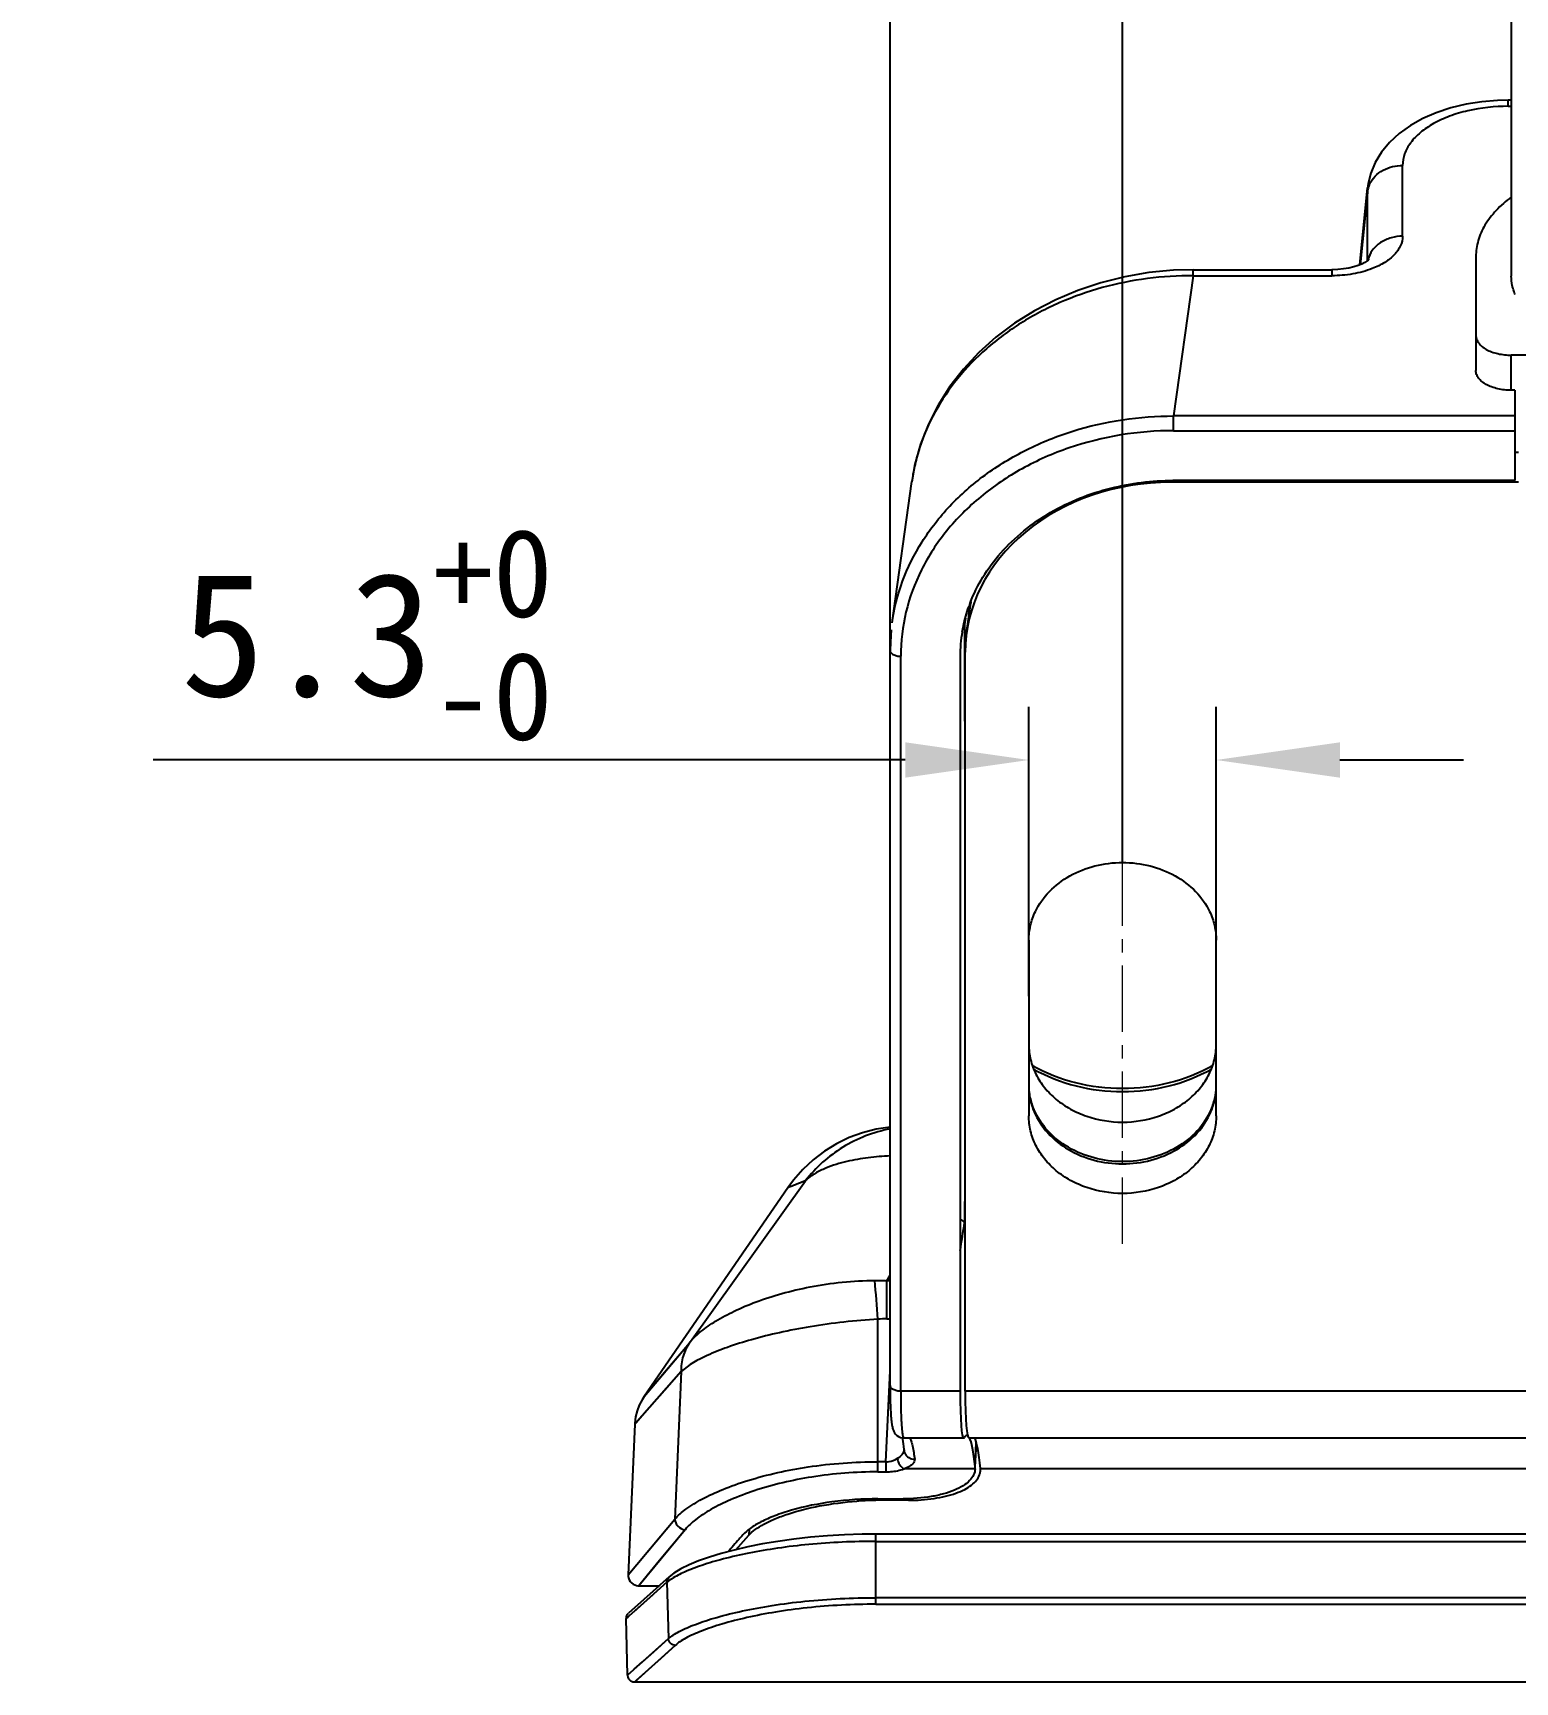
# Model space of a CAD drawing. Extents: x 5 to 415, y 5 to 292.
# Drawn here: x 83.08 to 125.01, y 69.45 to 116.12 of the extents above; entities that cross this region are included whole.
import ezdxf

# ---------------------------------------------------------------- set-up
doc = ezdxf.new("R2010")
doc.units = 0
doc.header["$PDMODE"] = 3
doc.header["$PDSIZE"] = 0.3125
doc.linetypes.add('CENTER', pattern=[0.6, 0.375, -0.075, 0.075, -0.075])
doc.layers.get('0').update_dxf_attribs({"linetype": 'CONTINUOUS'})
doc.layers.get('Defpoints').update_dxf_attribs({"linetype": 'CONTINUOUS'})
for name, color, linetype in [('DRW0001_DXF_DIMENSION', 7, 'CONTINUOUS'), ('JCHT35K24A-上DXF_CONTINUOUS_LINE', 7, 'CONTINUOUS'), ('JCHT35K24A-下DXF_CONTINUOUS_LINE', 7, 'CONTINUOUS'), ('JCHT35K24A-按DXF_CONTINUOUS_LINE', 7, 'CONTINUOUS'), ('M7K1_DXF_CONTINUOUS_LINE', 7, 'CONTINUOUS')]:
    doc.layers.add(name, color=color, linetype=linetype)
doc.styles.get("Standard").update_dxf_attribs({"font": 'simfang.ttf'})
doc.dimstyles.new('DIMSTYLE_1', dxfattribs={"dimtxt": 3.5, "dimasz": 3.5, "dimexe": 1.5, "dimexo": 0, "dimgap": 0.875, "dimtad": 1, "dimdec": 1, "dimdsep": 46, "dimtxsty": 'Standard', "dimblk": '_ARROW_FILLED', "dimblk1": '_ARROW_FILLED', "dimblk2": '_ARROW_FILLED', "dimcen": 0.09, "dimadec": 0, "dimazin": 2, "dimtp": 0.01, "dimtm": 0.01, "dimtfac": 1, "dimtdec": 1, "dimtofl": 0, "dimtmove": 0, "dimatfit": 3, "dimldrblk": '_ARROW_FILLED', "dimfxl": 1, "dimtolj": 1, "dimarcsym": 0})
doc.dimstyles.new('DIMSTYLE_2', dxfattribs={"dimtxt": 3.5, "dimasz": 3.5, "dimexe": 1.5, "dimexo": 0, "dimgap": 0.875, "dimtad": 1, "dimdsep": 46, "dimtxsty": 'Standard', "dimblk": '_ARROW_FILLED', "dimblk1": '_ARROW_FILLED', "dimblk2": '_ARROW_FILLED', "dimcen": 0.09, "dimadec": 0, "dimazin": 2, "dimtp": 0.01, "dimtm": 0.01, "dimtfac": 1, "dimtofl": 0, "dimtmove": 0, "dimatfit": 3, "dimldrblk": '_ARROW_FILLED', "dimfxl": 1, "dimtolj": 1, "dimarcsym": 0})
doc.dimstyles.get("Standard").update_dxf_attribs({"dimtxt": 3.5, "dimasz": 3.5, "dimexe": 1.5, "dimexo": 0, "dimtad": 1, "dimdsep": 46, "dimtxsty": 'Standard', "dimblk": '_ARROW_FILLED', "dimblk1": '_ARROW_FILLED', "dimblk2": '_ARROW_FILLED', "dimcen": 0.09, "dimadec": 0, "dimazin": 2, "dimtol": 1, "dimtp": 0.01, "dimtm": 0.01, "dimtfac": 1, "dimtofl": 0, "dimtmove": 0, "dimatfit": 3, "dimldrblk": '_ARROW_FILLED', "dimfxl": 1, "dimtolj": 1, "dimarcsym": 0})

# ---------------------------------------------------------------- blocks, each defined once
blk = doc.blocks.new('_ARROW_FILLED')
at = {"color": 0, "linetype": 'ByBlock'}
blk.add_solid([(0, 0), (-1, 0.143), (-1, -0.143)], dxfattribs=at)
blk = doc.blocks.new('*D5')
at = {"layer": 'Defpoints', "color": 0, "linetype": 'CENTER', "lineweight": 15, "ltscale": 5}
for p in [(143.909, 131.612), (113.909, 92.645), (143.909, 90.448)]:
    blk.add_point(p, dxfattribs=at)
at = {"layer": 'DRW0001_DXF_DIMENSION', "color": 0, "linetype": 'Continuous', "lineweight": -2}
for p, q in [((113.909, 92.645), (113.909, 133.112)), ((143.909, 90.448), (143.909, 133.112)), ((117.409, 131.612), (140.409, 131.612))]:
    blk.add_line(p, q, dxfattribs=at)
at = {"layer": 'DRW0001_DXF_DIMENSION', "color": 0, "linetype": 'CENTER', "lineweight": -2, "ltscale": 5, "xscale": 3.5, "yscale": 3.5, "zscale": 3.5, "rotation": 180}
blk.add_blockref('_ARROW_FILLED', (113.909, 131.612), dxfattribs=at)
at = {"layer": 'DRW0001_DXF_DIMENSION', "color": 0, "linetype": 'CENTER', "lineweight": -2, "ltscale": 5, "xscale": 3.5, "yscale": 3.5, "zscale": 3.5}
blk.add_blockref('_ARROW_FILLED', (143.909, 131.612), dxfattribs=at)
at = {"layer": 'DRW0001_DXF_DIMENSION', "color": 0, "linetype": 'CENTER', "ltscale": 5, "insert": (128.909, 134.257), "char_height": 3.5, "attachment_point": 5}
blk.add_mtext('\\A1;30', dxfattribs=at)
blk = doc.blocks.new('*D6')
at = {"layer": 'Defpoints', "color": 0, "linetype": 'CENTER', "lineweight": 15, "ltscale": 5}
for p in [(150.483, 146.22), (107.334, 98.664), (150.483, 98.664)]:
    blk.add_point(p, dxfattribs=at)
at = {"layer": 'DRW0001_DXF_DIMENSION', "color": 0, "linetype": 'Continuous', "lineweight": -2}
for p, q in [((107.334, 98.664), (107.334, 147.72)), ((150.483, 98.664), (150.483, 147.72)), ((110.834, 146.22), (146.983, 146.22))]:
    blk.add_line(p, q, dxfattribs=at)
at = {"layer": 'DRW0001_DXF_DIMENSION', "color": 0, "linetype": 'CENTER', "lineweight": -2, "ltscale": 5, "xscale": 3.5, "yscale": 3.5, "zscale": 3.5, "rotation": 180}
blk.add_blockref('_ARROW_FILLED', (107.334, 146.22), dxfattribs=at)
at = {"layer": 'DRW0001_DXF_DIMENSION', "color": 0, "linetype": 'CENTER', "lineweight": -2, "ltscale": 5, "xscale": 3.5, "yscale": 3.5, "zscale": 3.5}
blk.add_blockref('_ARROW_FILLED', (150.483, 146.22), dxfattribs=at)
at = {"layer": 'DRW0001_DXF_DIMENSION', "color": 0, "linetype": 'CENTER', "ltscale": 5, "insert": (128.504, 148.875), "char_height": 3.5, "attachment_point": 5}
blk.add_mtext('\\A1;43.1', dxfattribs=at)
blk = doc.blocks.new('*D14')
at = {"color": 0, "lineweight": -2, "ltscale": 5}
for p, q in [((111.259, 88.857), (111.259, 97.046)), ((116.559, 88.857), (116.559, 97.046)), ((107.759, 95.546), (86.48, 95.546)), ((120.059, 95.546), (123.559, 95.546))]:
    blk.add_line(p, q, dxfattribs=at)
at = {"layer": 'Defpoints', "color": 0, "lineweight": 15, "ltscale": 5}
for p in [(116.559, 95.546), (111.259, 88.857), (116.559, 88.857)]:
    blk.add_point(p, dxfattribs=at)
at = {"color": 0, "lineweight": -2, "ltscale": 5, "xscale": 3.5, "yscale": 3.5, "zscale": 3.5}
blk.add_blockref('_ARROW_FILLED', (111.259, 95.546), dxfattribs=at)
at = {"color": 0, "lineweight": -2, "ltscale": 5, "xscale": 3.5, "yscale": 3.5, "zscale": 3.5, "rotation": 180}
blk.add_blockref('_ARROW_FILLED', (116.559, 95.546), dxfattribs=at)
at = {"color": 0, "lineweight": 15, "ltscale": 5, "insert": (92.524, 99.1), "char_height": 3.5, "attachment_point": 5}
blk.add_mtext('\\A1;{\\A1;5.3{}{\\H0.71x;\\C2;\\S+0^ -0;}}', dxfattribs=at)

msp = doc.modelspace()

# ---------------------------------------------------------------- linework, layer by layer
at = {"linetype": 'CENTER', "lineweight": 15, "ltscale": 5}
msp.add_line((113.909, 81.851), (113.909, 93.808), dxfattribs=at)
at = {"layer": 'JCHT35K24A-上DXF_CONTINUOUS_LINE', "color": 7, "linetype": 'Continuous'}
for p, q in [((125.109, 104.245), (125.009, 104.245)), ((115.283, 103.455), (115.276, 103.406)), ((125.109, 103.406), (115.276, 103.406)), ((109.497, 99.149), (109.614, 99.987)), ((109.459, 77.677), (109.459, 98.597)), ((111.259, 90.448), (111.259, 85.474)), ((116.559, 85.474), (116.559, 90.448)), ((148.359, 77.677), (109.459, 77.677)), ((109.562, 76.355), (148.255, 76.355)), ((147.93, 75.481), (109.887, 75.481)), ((107.09, 74.591), (107.09, 74.632)), ((107.85, 74.591), (107.09, 74.591)), ((107.853, 74.636), (107.85, 74.591)), ((103.344, 73.769), (103.339, 73.606)), ((102.966, 73.193), (103.259, 73.517)), ((103.259, 73.517), (103.34, 73.606))]:
    msp.add_line(p, q, dxfattribs=at)
for centre, radius, start, end in [((109.479, 75.451), 0.409, 4.2549, 5.4336), ((109.467, 75.45), 0.421, 357.3572, 4.2685), ((107.203, 71.247), 3.417, 98.4104, 103.7387), ((107.085, 64.916), 9.675, 91.3589, 94.1142), ((107.09, 64.786), 9.805, 90.5826, 91.366), ((107.09, 64.784), 9.807, 90.0001, 90.5829)]:
    msp.add_arc(centre, radius, start, end, dxfattribs=at)
for centre, major_axis, ratio, start_param, end_param in [((115.276, 98.597), (5.818, 0), 0.826522, 1.570796, 3.141593), ((115.393, 99.436), (5.818, 0), 0.826522, 3.016756, 3.026696), ((109.693, 79.355), (0.132, 3), 0.064606, -4.116144, -3.13876), ((109.217, 66.427), (0.438, 10), 0.064606, 5.849647, 6.17435)]:
    msp.add_ellipse(centre, major_axis=major_axis, ratio=ratio, start_param=start_param, end_param=end_param, dxfattribs=at)
for points, knots in [([(111.444, 91.255), (111.543, 91.463), (111.823, 91.856), (112.412, 92.3), (113.127, 92.581), (113.647, 92.645), (113.909, 92.645)], [0, 0, 0, 0, 0.232329, 0.477903, 0.735438, 1, 1, 1, 1]), ([(113.909, 92.645), (114.17, 92.645), (114.69, 92.581), (115.405, 92.3), (115.994, 91.856), (116.274, 91.463), (116.373, 91.255)], [0, 0, 0, 0, 0.264562, 0.522097, 0.767671, 1, 1, 1, 1]), ([(111.259, 90.448), (111.259, 90.586), (111.291, 90.865), (111.384, 91.129), (111.444, 91.255)], [0, 0, 0, 0, 0.496087, 1, 1, 1, 1]), ([(116.373, 91.255), (116.433, 91.129), (116.527, 90.865), (116.559, 90.586), (116.559, 90.448)], [0, 0, 0, 0, 0.503913, 1, 1, 1, 1]), ([(111.259, 86.312), (111.259, 86.189), (111.284, 85.939), (111.359, 85.7), (111.408, 85.584)], [0, 0, 0, 0, 0.496744, 1, 1, 1, 1]), ([(116.409, 85.584), (116.458, 85.7), (116.533, 85.939), (116.559, 86.189), (116.559, 86.312)], [0, 0, 0, 0, 0.503256, 1, 1, 1, 1]), ([(113.909, 83.277), (113.566, 83.277), (113.051, 83.36), (112.434, 83.631), (112.029, 83.905), (111.696, 84.239), (111.447, 84.622), (111.293, 85.039), (111.259, 85.33), (111.259, 85.474)], [0, 0, 0, 0, 0.270098, 0.40177, 0.529402, 0.652501, 0.771249, 0.886588, 1, 1, 1, 1]), ([(111.408, 85.584), (111.5, 85.367), (111.774, 84.952), (112.369, 84.482), (113.103, 84.183), (113.638, 84.116), (113.909, 84.116)], [0, 0, 0, 0, 0.231654, 0.476881, 0.734702, 1, 1, 1, 1]), ([(113.909, 84.116), (114.179, 84.116), (114.714, 84.183), (115.448, 84.482), (116.044, 84.952), (116.317, 85.367), (116.409, 85.584)], [0, 0, 0, 0, 0.265298, 0.523119, 0.768346, 1, 1, 1, 1]), ([(116.559, 85.474), (116.559, 85.33), (116.524, 85.039), (116.37, 84.622), (116.121, 84.239), (115.788, 83.905), (115.383, 83.631), (114.767, 83.36), (114.251, 83.277), (113.909, 83.277)], [0, 0, 0, 0, 0.113412, 0.228751, 0.347499, 0.470598, 0.59823, 0.729902, 1, 1, 1, 1]), ([(107.85, 74.591), (108.093, 74.591), (108.448, 74.615), (108.895, 74.7), (109.187, 74.784), (109.435, 74.888), (109.634, 75.01), (109.781, 75.147), (109.844, 75.254), (109.863, 75.308)], [0, 0, 0, 0, 0.325383, 0.475464, 0.611888, 0.732292, 0.835935, 0.92396, 1, 1, 1, 1]), ([(109.863, 75.308), (109.867, 75.318), (109.879, 75.358), (109.886, 75.399), (109.888, 75.431)], [0, 0, 0, 0, 0.253981, 1, 1, 1, 1]), ([(103.34, 73.606), (103.392, 73.664), (103.526, 73.777), (103.773, 73.928), (104.084, 74.075), (104.606, 74.267), (105.379, 74.458), (106.039, 74.541), (106.391, 74.566)], [0, 0, 0, 0, 0.071919, 0.160796, 0.266567, 0.38838, 0.673649, 1, 1, 1, 1])]:
    msp.add_open_spline(points, degree=3, knots=knots, dxfattribs=at)
at = {"layer": 'JCHT35K24A-下DXF_CONTINUOUS_LINE', "color": 7, "linetype": 'Continuous'}
for p, q in [((124.824, 114.049), (124.824, 114.22)), ((124.909, 114.22), (124.824, 114.22)), ((124.824, 114.049), (124.909, 114.049)), ((121.833, 110.372), (121.833, 112.376)), ((120.624, 109.564), (120.843, 111.741)), ((120.836, 111.612), (120.631, 109.566)), ((120.836, 111.612), (120.842, 111.732)), ((120.836, 109.676), (120.836, 111.612)), ((120.859, 111.862), (120.842, 111.731)), ((115.911, 109.253), (115.356, 105.283)), ((115.911, 109.253), (115.911, 109.424)), ((115.911, 109.424), (119.827, 109.424)), ((115.911, 109.253), (119.827, 109.253)), ((119.827, 109.424), (119.827, 109.253)), ((125.009, 106.01), (125.009, 103.457)), ((115.356, 104.867), (115.356, 105.283)), ((125.009, 105.283), (115.356, 105.283)), ((115.356, 104.867), (125.009, 104.867)), ((107.387, 99.424), (107.945, 103.425)), ((125.009, 103.457), (115.333, 103.457)), ((109.564, 99.891), (109.548, 99.514)), ((109.465, 99.561), (109.44, 99.378)), ((109.44, 99.378), (109.44, 96.648)), ((107.333, 77.845), (107.333, 98.651)), ((107.633, 77.677), (107.633, 98.483)), ((109.315, 98.483), (109.315, 77.677)), ((101.684, 79.082), (104.937, 83.637)), ((104.435, 83.438), (100.371, 77.527)), ((109.44, 83.048), (109.44, 82.454)), ((107.238, 80.806), (107.333, 80.968)), ((107.333, 80.806), (107.238, 80.806)), ((107.244, 79.728), (107.244, 80.806)), ((106.99, 75.396), (106.99, 79.717)), ((107.244, 79.727), (107.333, 79.728)), ((100.371, 77.527), (101.667, 79.061)), ((100.953, 78.214), (101.667, 79.061)), ((101.418, 78.237), (100.108, 76.742)), ((100.454, 77.624), (100.953, 78.214)), ((101.418, 78.237), (101.24, 74.059)), ((107.213, 75.682), (107.333, 78.26)), ((107.333, 77.845), (107.334, 77.681)), ((109.315, 77.677), (107.633, 77.677)), ((100.442, 77.123), (100.146, 76.785)), ((100.108, 76.742), (99.922, 72.485)), ((107.671, 76.361), (107.68, 76.317)), ((107.726, 76.355), (107.726, 76.355)), ((107.726, 76.355), (109.418, 76.355)), ((109.418, 76.355), (109.439, 76.372)), ((109.737, 75.538), (109.769, 76.231)), ((109.741, 75.532), (109.773, 76.217)), ((107.213, 75.682), (106.99, 75.682)), ((107.213, 75.682), (107.213, 75.396)), ((107.725, 76.032), (107.73, 75.995)), ((106.99, 75.396), (107.213, 75.396)), ((109.739, 75.481), (107.728, 75.481)), ((109.739, 75.481), (109.739, 75.479)), ((106.99, 74.632), (107.701, 74.632)), ((99.922, 72.485), (101.24, 74.059)), ((101.532, 73.759), (100.222, 72.172)), ((101.532, 73.759), (100.812, 72.885)), ((100.845, 73.583), (101.24, 74.059)), ((99.922, 72.485), (100.073, 72.664)), ((100.222, 72.172), (100.798, 72.172))]:
    msp.add_line(p, q, dxfattribs=at)
for points in [[(124.824, 114.22), (124.519, 114.212), (124.072, 114.175), (123.629, 114.105), (123.198, 114.002), (122.788, 113.867), (122.405, 113.701), (122.054, 113.505), (121.739, 113.28), (121.463, 113.028), (121.234, 112.752), (121.056, 112.459), (120.931, 112.157), (120.859, 111.862)], [(120.875, 109.707), (120.877, 109.711), (120.875, 109.709), (120.858, 109.693), (120.821, 109.664), (120.762, 109.627), (120.679, 109.585), (120.573, 109.543), (120.45, 109.504), (120.31, 109.471), (120.158, 109.446), (119.997, 109.43), (119.827, 109.424)], [(115.911, 109.424), (115.351, 109.407), (114.658, 109.341), (113.972, 109.223), (113.299, 109.055), (112.646, 108.837), (112.018, 108.572), (111.419, 108.261), (110.855, 107.907), (110.329, 107.512), (109.847, 107.08), (109.411, 106.613), (109.026, 106.117), (108.693, 105.594), (108.416, 105.05), (108.197, 104.488), (108.036, 103.915), (107.945, 103.418)], [(107.363, 99.227), (107.349, 99.069), (107.333, 98.651)], [(107.333, 85.152), (107.333, 85.152), (106.937, 85.092), (106.549, 84.994), (106.174, 84.856), (105.814, 84.683), (105.473, 84.474), (105.154, 84.232), (104.862, 83.959), (104.597, 83.657), (104.435, 83.438)], [(101.418, 78.237), (101.024, 77.785), (100.442, 77.123)], [(100.371, 77.527), (100.314, 77.437), (100.235, 77.283), (100.174, 77.12), (100.132, 76.95), (100.11, 76.775), (100.108, 76.742)], [(107.334, 77.681), (107.334, 77.594), (107.336, 77.511), (107.337, 77.43), (107.339, 77.354), (107.341, 77.281), (107.344, 77.212), (107.346, 77.147), (107.35, 77.086), (107.353, 77.028), (107.357, 76.974), (107.36, 76.924), (107.365, 76.877), (107.369, 76.834), (107.374, 76.794), (107.379, 76.757), (107.384, 76.723), (107.39, 76.69), (107.397, 76.66), (107.404, 76.63), (107.413, 76.6), (107.425, 76.569), (107.44, 76.537), (107.46, 76.501), (107.489, 76.463), (107.527, 76.427), (107.575, 76.395), (107.629, 76.371), (107.687, 76.358), (107.726, 76.355)], [(107.68, 76.317), (107.691, 76.257), (107.703, 76.189), (107.714, 76.114), (107.725, 76.032)], [(100.073, 72.664), (100.259, 72.885), (100.845, 73.583)], [(100.812, 72.885), (100.556, 72.575), (100.26, 72.218)], [(99.922, 72.485), (99.923, 72.444), (99.933, 72.392), (99.953, 72.34), (99.982, 72.293), (100.018, 72.252), (100.06, 72.22), (100.106, 72.196), (100.153, 72.18), (100.199, 72.173), (100.222, 72.172)]]:
    msp.add_lwpolyline(points, dxfattribs=at)
for centre, radius, start, end in [((121.529, 111.546), 0.696, 164.257, 174.5453), ((121.562, 111.538), 0.73, 154.5122, 164.322), ((121.538, 109.54), 0.705, 165.9416, 167.9152), ((113.568, 102.628), 5.678, 162.4945, 167.5425), ((113.62, 102.612), 5.733, 162.0147, 162.5009), ((113.476, 102.649), 5.584, 167.5467, 172.0155), ((113.667, 98.425), 4.359, 160.0824, 160.512), ((113.682, 98.42), 4.375, 158.9313, 160.0819), ((113.533, 99.378), 4.094, 178.3177, 179.9993), ((113.441, 98.483), 4.127, 170.4112, 179.9923), ((123.242, 96.642), 13.802, 177.636, 179.9783), ((113.507, 92.91), 5.524, 137.1531, 137.4255), ((113.113, 87.018), 5.409, 227.2181, 227.4769), ((113.22, 87.271), 6.123, 230.3698, 231.8716), ((-145.223, 59.562), 253.017, 4.56915, 4.81857), ((107.244, 76.55), 3.178, 89.9991, 94.5899), ((97.095, 82.916), 5.98, 319.8609, 320.1192), ((107.987, 76.027), 0.26, 187.0155, 200.7973), ((109.338, 75.499), 0.402, 357.5294, 5.607)]:
    msp.add_arc(centre, radius, start, end, dxfattribs=at)
for centre, major_axis, ratio, start_param, end_param in [((113.909, 118.374), (6.458, 46.863), 0.015652, -2.468784, -2.441974), ((109.549, 79.355), (0.132, 3), 0.064606, -4.116144, -3.13876), ((109.073, 66.427), (0.438, 10), 0.064606, 0.002833, 0.107844), ((109.073, 66.427), (0.438, 10), 0.064606, -0.421995, -0.10889)]:
    msp.add_ellipse(centre, major_axis=major_axis, ratio=ratio, start_param=start_param, end_param=end_param, dxfattribs=at)
for points, knots in [([(124.824, 114.049), (124.44, 114.049), (123.872, 113.99), (123.17, 113.784), (122.716, 113.579), (122.34, 113.328), (122.055, 113.039), (121.875, 112.718), (121.833, 112.487), (121.833, 112.376)], [0, 0, 0, 0, 0.308943, 0.453712, 0.587481, 0.708193, 0.815452, 0.911159, 1, 1, 1, 1]), ([(120.903, 111.852), (120.941, 111.931), (121.05, 112.083), (121.352, 112.307), (121.644, 112.376), (121.833, 112.376)], [0, 0, 0, 0, 0.236259, 0.491606, 1, 1, 1, 1]), ([(121.833, 110.372), (121.725, 110.372), (121.505, 110.342), (121.203, 110.208), (120.967, 109.991), (120.877, 109.804), (120.854, 109.711)], [0, 0, 0, 0, 0.255438, 0.520567, 0.773311, 1, 1, 1, 1]), ([(121.833, 110.372), (121.833, 110.281), (121.788, 110.087), (121.604, 109.831), (121.325, 109.612), (121.097, 109.502), (120.973, 109.454)], [0, 0, 0, 0, 0.205372, 0.433955, 0.698116, 1, 1, 1, 1]), ([(115.911, 109.253), (115.044, 109.258), (113.743, 109.091), (112.129, 108.523), (111.024, 107.943), (110.048, 107.221), (109.227, 106.374), (108.583, 105.426), (108.281, 104.734), (108.167, 104.383)], [0, 0, 0, 0, 0.266552, 0.397282, 0.524999, 0.649121, 0.769453, 0.886219, 1, 1, 1, 1]), ([(120.973, 109.454), (120.797, 109.386), (120.418, 109.286), (120.028, 109.253), (119.827, 109.253)], [0, 0, 0, 0, 0.484213, 1, 1, 1, 1]), ([(107.387, 99.424), (107.443, 99.826), (107.647, 100.628), (108.207, 101.752), (109.004, 102.771), (110.007, 103.652), (111.186, 104.365), (112.946, 105.072), (114.394, 105.285), (115.356, 105.283)], [0, 0, 0, 0, 0.113222, 0.228968, 0.348391, 0.471992, 0.599789, 0.731183, 1, 1, 1, 1]), ([(115.356, 104.867), (114.358, 104.867), (112.856, 104.626), (111.059, 103.835), (109.88, 103.043), (108.91, 102.071), (108.183, 100.96), (107.735, 99.748), (107.633, 98.901), (107.633, 98.483)], [0, 0, 0, 0, 0.270423, 0.402202, 0.529889, 0.652953, 0.771613, 0.88676, 1, 1, 1, 1]), ([(109.599, 99.993), (109.696, 100.245), (109.944, 100.745), (110.635, 101.678), (111.832, 102.635), (113.532, 103.31), (114.744, 103.457), (115.333, 103.457)], [0, 0, 0, 0, 0.114249, 0.23468, 0.489313, 0.750696, 1, 1, 1, 1]), ([(109.372, 99.17), (109.382, 99.229), (109.428, 99.469), (109.495, 99.706), (109.557, 99.88)], [0, 0, 0, 0, 0.244777, 1, 1, 1, 1]), ([(107.333, 98.651), (107.333, 98.629), (107.354, 98.577), (107.426, 98.524), (107.523, 98.49), (107.596, 98.483), (107.633, 98.483)], [0, 0, 0, 0, 0.177635, 0.415083, 0.705406, 1, 1, 1, 1]), ([(111.259, 87.493), (111.259, 87.349), (111.293, 87.058), (111.447, 86.641), (111.696, 86.258), (112.029, 85.924), (112.434, 85.651), (113.051, 85.379), (113.566, 85.296), (113.909, 85.296)], [0, 0, 0, 0, 0.113412, 0.228751, 0.347499, 0.470598, 0.59823, 0.729902, 1, 1, 1, 1]), ([(113.909, 85.296), (114.251, 85.296), (114.767, 85.379), (115.383, 85.651), (115.788, 85.924), (116.121, 86.258), (116.37, 86.641), (116.524, 87.058), (116.559, 87.349), (116.559, 87.493)], [0, 0, 0, 0, 0.270098, 0.40177, 0.529402, 0.652501, 0.771249, 0.886588, 1, 1, 1, 1]), ([(116.457, 86.888), (115.692, 86.461), (113.908, 86.029), (112.125, 86.461), (111.36, 86.888)], [0, 0, 0, 0, 0.499996, 1, 1, 1, 1]), ([(111.393, 86.797), (111.768, 86.587), (112.591, 86.266), (113.467, 86.16), (113.909, 86.16)], [0, 0, 0, 0, 0.49336, 1, 1, 1, 1]), ([(113.909, 86.16), (114.351, 86.16), (115.226, 86.266), (116.049, 86.587), (116.425, 86.797)], [0, 0, 0, 0, 0.506662, 1, 1, 1, 1]), ([(111.408, 85.647), (111.392, 85.685), (111.332, 85.84), (111.293, 86.003), (111.276, 86.126)], [0, 0, 0, 0, 0.252356, 1, 1, 1, 1]), ([(116.541, 86.126), (116.536, 86.085), (116.508, 85.921), (116.457, 85.761), (116.409, 85.647)], [0, 0, 0, 0, 0.248452, 1, 1, 1, 1]), ([(113.909, 84.178), (113.638, 84.178), (113.103, 84.246), (112.369, 84.544), (111.774, 85.014), (111.5, 85.429), (111.408, 85.647)], [0, 0, 0, 0, 0.265298, 0.523119, 0.768346, 1, 1, 1, 1]), ([(116.409, 85.647), (116.317, 85.429), (116.044, 85.014), (115.448, 84.544), (114.714, 84.246), (114.179, 84.178), (113.909, 84.178)], [0, 0, 0, 0, 0.231654, 0.476881, 0.734702, 1, 1, 1, 1]), ([(107.333, 85.103), (106.862, 85.013), (105.954, 84.662), (105.23, 84.012), (104.94, 83.64)], [0, 0, 0, 0, 0.503829, 1, 1, 1, 1]), ([(107.332, 84.339), (107.126, 84.329), (106.715, 84.296), (106.206, 84.21), (105.805, 84.103), (105.505, 83.996), (105.259, 83.877), (105.096, 83.77), (105.004, 83.698), (104.96, 83.658), (104.937, 83.637)], [0, 0, 0, 0, 0.244183, 0.486431, 0.607852, 0.733532, 0.862801, 0.929243, 0.963736, 1, 1, 1, 1]), ([(104.937, 83.637), (104.936, 83.636), (104.933, 83.636), (104.928, 83.633), (104.919, 83.63), (104.906, 83.624), (104.891, 83.618), (104.871, 83.61), (104.847, 83.6), (104.811, 83.585), (104.768, 83.568), (104.705, 83.543), (104.637, 83.515), (104.566, 83.488), (104.517, 83.469), (104.486, 83.457), (104.468, 83.451), (104.454, 83.445), (104.444, 83.442), (104.439, 83.439), (104.435, 83.439), (104.435, 83.438)], [0, 0, 0, 0, 0.008265, 0.016306, 0.031713, 0.062612, 0.092853, 0.122507, 0.180335, 0.236231, 0.341869, 0.439343, 0.610337, 0.750088, 0.85906, 0.902019, 0.937226, 0.964632, 0.984224, 0.996011, 1, 1, 1, 1]), ([(101.684, 79.082), (101.773, 79.188), (101.998, 79.398), (102.415, 79.684), (102.938, 79.963), (103.564, 80.226), (104.283, 80.457), (105.396, 80.719), (106.286, 80.809), (106.9, 80.815)], [0, 0, 0, 0, 0.073792, 0.163559, 0.269502, 0.39003, 0.525555, 0.672437, 1, 1, 1, 1]), ([(106.9, 80.815), (106.956, 80.816), (107.04, 80.815), (107.153, 80.811), (107.21, 80.807), (107.238, 80.806)], [0, 0, 0, 0, 0.497783, 0.748664, 1, 1, 1, 1]), ([(106.99, 79.717), (106.347, 79.68), (105.413, 79.577), (104.224, 79.348), (103.443, 79.154), (102.76, 78.938), (102.079, 78.668), (101.635, 78.429), (101.418, 78.237)], [0, 0, 0, 0, 0.331082, 0.482751, 0.622395, 0.745297, 0.850667, 1, 1, 1, 1]), ([(101.667, 79.061), (101.582, 78.944), (101.451, 78.677), (101.414, 78.383), (101.418, 78.237)], [0, 0, 0, 0, 0.495897, 1, 1, 1, 1]), ([(107.633, 77.677), (107.596, 77.677), (107.523, 77.685), (107.426, 77.718), (107.353, 77.772), (107.333, 77.823), (107.333, 77.845)], [0, 0, 0, 0, 0.294586, 0.584865, 0.822424, 1, 1, 1, 1]), ([(107.633, 77.677), (107.633, 77.581), (107.634, 77.397), (107.638, 77.137), (107.646, 76.91), (107.656, 76.719), (107.668, 76.568), (107.683, 76.458), (107.698, 76.393), (107.712, 76.363), (107.722, 76.355), (107.726, 76.355)], [0, 0, 0, 0, 0.217484, 0.412945, 0.583799, 0.727482, 0.841532, 0.924565, 0.976362, 0.991057, 1, 1, 1, 1]), ([(107.891, 76.36), (107.907, 76.331), (107.934, 76.256), (107.986, 76.054), (108.011, 75.881), (108.028, 75.752)], [0, 0, 0, 0, 0.160611, 0.380411, 1, 1, 1, 1]), ([(101.24, 74.059), (101.332, 74.164), (101.578, 74.373), (102.037, 74.65), (102.624, 74.92), (103.617, 75.27), (105.084, 75.592), (106.33, 75.682), (106.99, 75.682)], [0, 0, 0, 0, 0.069023, 0.157019, 0.263738, 0.386758, 0.675214, 1, 1, 1, 1]), ([(107.213, 75.682), (107.243, 75.682), (107.355, 75.693), (107.466, 75.729), (107.537, 75.772)], [0, 0, 0, 0, 0.261895, 1, 1, 1, 1]), ([(107.702, 75.935), (107.694, 75.92), (107.652, 75.854), (107.588, 75.804), (107.537, 75.772)], [0, 0, 0, 0, 0.220544, 1, 1, 1, 1]), ([(107.537, 75.772), (107.548, 75.709), (107.593, 75.596), (107.679, 75.505), (107.728, 75.481)], [0, 0, 0, 0, 0.537005, 1, 1, 1, 1]), ([(107.728, 76.017), (107.727, 76.01), (107.723, 75.982), (107.712, 75.954), (107.702, 75.935)], [0, 0, 0, 0, 0.240813, 1, 1, 1, 1]), ([(108.028, 75.752), (108.031, 75.728), (108.017, 75.671), (107.953, 75.599), (107.854, 75.533), (107.774, 75.498), (107.728, 75.481)], [0, 0, 0, 0, 0.170517, 0.385016, 0.661761, 1, 1, 1, 1]), ([(107.745, 75.935), (107.755, 75.907), (107.787, 75.854), (107.878, 75.776), (107.969, 75.752), (108.028, 75.752)], [0, 0, 0, 0, 0.250296, 0.509272, 1, 1, 1, 1]), ([(106.99, 75.396), (106.364, 75.396), (105.179, 75.305), (103.787, 74.981), (102.845, 74.627), (102.288, 74.355), (101.85, 74.075), (101.618, 73.865), (101.532, 73.759)], [0, 0, 0, 0, 0.322578, 0.609966, 0.733088, 0.840376, 0.929418, 1, 1, 1, 1]), ([(107.213, 75.396), (107.26, 75.396), (107.434, 75.403), (107.609, 75.437), (107.728, 75.481)], [0, 0, 0, 0, 0.268566, 1, 1, 1, 1]), ([(109.739, 75.479), (109.736, 75.421), (109.703, 75.297), (109.579, 75.133), (109.39, 74.989), (109.141, 74.865), (108.836, 74.764), (108.353, 74.661), (107.966, 74.632), (107.701, 74.632)], [0, 0, 0, 0, 0.07431, 0.157581, 0.256406, 0.37393, 0.510269, 0.663118, 1, 1, 1, 1]), ([(106.99, 74.632), (106.555, 74.632), (105.73, 74.579), (104.755, 74.385), (104.091, 74.167), (103.698, 73.996), (103.391, 73.818), (103.227, 73.681), (103.166, 73.611)], [0, 0, 0, 0, 0.323625, 0.612973, 0.736574, 0.84301, 0.930948, 1, 1, 1, 1]), ([(101.24, 74.059), (101.243, 73.985), (101.309, 73.834), (101.457, 73.765), (101.532, 73.759)], [0, 0, 0, 0, 0.497093, 1, 1, 1, 1]), ([(103.166, 73.611), (103.13, 73.569), (102.992, 73.411), (102.855, 73.253), (102.754, 73.137)], [0, 0, 0, 0, 0.267187, 1, 1, 1, 1])]:
    msp.add_open_spline(points, degree=3, knots=knots, dxfattribs=at)
at = {"layer": 'JCHT35K24A-按DXF_CONTINUOUS_LINE', "color": 7, "linetype": 'Continuous'}
for p, q in [((106.93, 71.648), (106.93, 73.634)), ((150.887, 73.634), (106.93, 73.634)), ((106.93, 73.428), (150.887, 73.428)), ((101.081, 72.424), (100.744, 72.125)), ((100.798, 72.172), (99.928, 71.396)), ((101.019, 72.269), (100.071, 71.428)), ((100.606, 71.902), (100.282, 71.616)), ((101.019, 72.269), (101.06, 70.675)), ((100.282, 71.616), (99.862, 71.242)), ((150.887, 71.834), (106.93, 71.834)), ((106.93, 71.648), (150.887, 71.648)), ((99.909, 71.284), (99.862, 71.242)), ((99.903, 69.642), (99.862, 71.242)), ((99.903, 69.642), (101.06, 70.675)), ((101.254, 70.485), (100.103, 69.447)), ((101.254, 70.485), (100.843, 70.115)), ((100.843, 70.115), (100.151, 69.49)), ((99.903, 69.642), (99.951, 69.684)), ((157.714, 69.447), (100.103, 69.447)), ((100.151, 69.49), (100.104, 69.447))]:
    msp.add_line(p, q, dxfattribs=at)
for points in [[(106.93, 73.634), (106.539, 73.63), (106.047, 73.614), (105.56, 73.585), (105.079, 73.544), (104.608, 73.492), (104.156, 73.429), (103.722, 73.356), (103.306, 73.273), (102.916, 73.183), (102.554, 73.086), (102.22, 72.984), (101.916, 72.876), (101.645, 72.763), (101.411, 72.647), (101.213, 72.527), (101.08, 72.423)], [(99.889, 71.347), (99.877, 71.323), (99.869, 71.299), (99.864, 71.275), (99.862, 71.251), (99.862, 71.242)], [(99.921, 71.39), (99.903, 71.369), (99.889, 71.347)], [(100.092, 69.81), (100.324, 70.018), (100.647, 70.306), (101.06, 70.675)], [(99.903, 69.642), (99.904, 69.637), (99.904, 69.632), (99.905, 69.626), (99.905, 69.621), (99.906, 69.616), (99.907, 69.61), (99.908, 69.605), (99.91, 69.6), (99.911, 69.594), (99.913, 69.589), (99.914, 69.583), (99.916, 69.578), (99.919, 69.573), (99.921, 69.567), (99.923, 69.562), (99.926, 69.556), (99.929, 69.551), (99.932, 69.546), (99.935, 69.54), (99.938, 69.535), (99.942, 69.53), (99.945, 69.525), (99.949, 69.52), (99.953, 69.515), (99.958, 69.51), (99.962, 69.506), (99.967, 69.501), (99.971, 69.497), (99.976, 69.493), (99.981, 69.489), (99.987, 69.485), (99.992, 69.481), (99.998, 69.478), (100.003, 69.475), (100.009, 69.471), (100.015, 69.468), (100.021, 69.465), (100.028, 69.463), (100.034, 69.46), (100.041, 69.458), (100.047, 69.456), (100.054, 69.454), (100.061, 69.452), (100.068, 69.451), (100.075, 69.449), (100.083, 69.448), (100.09, 69.448), (100.098, 69.447), (100.103, 69.447)]]:
    msp.add_lwpolyline(points, dxfattribs=at)
msp.add_arc((102.031, 71.021), 1.608, 122.9357, 124.0883, dxfattribs=at)
for points, knots in [([(106.93, 73.428), (106.296, 73.428), (105.365, 73.386), (104.168, 73.244), (103.361, 73.107), (102.646, 72.945), (102.037, 72.768), (101.548, 72.584), (101.27, 72.444), (101.156, 72.37)], [0, 0, 0, 0, 0.320996, 0.471552, 0.610562, 0.735245, 0.84282, 0.931731, 1, 1, 1, 1]), ([(101.019, 72.269), (101.018, 72.282), (101.021, 72.339), (101.048, 72.394), (101.08, 72.423)], [0, 0, 0, 0, 0.239013, 1, 1, 1, 1]), ([(101.129, 72.353), (101.119, 72.346), (101.081, 72.319), (101.045, 72.291), (101.019, 72.269)], [0, 0, 0, 0, 0.265292, 1, 1, 1, 1]), ([(101.06, 70.675), (101.102, 70.712), (101.201, 70.784), (101.451, 70.928), (101.862, 71.102), (102.461, 71.295), (103.187, 71.473), (104.019, 71.625), (105.276, 71.786), (106.259, 71.834), (106.93, 71.834)], [0, 0, 0, 0, 0.027521, 0.060442, 0.143277, 0.248135, 0.372098, 0.513321, 0.667566, 1, 1, 1, 1]), ([(106.93, 71.648), (106.281, 71.648), (105.33, 71.6), (104.115, 71.439), (103.31, 71.285), (102.609, 71.106), (102.03, 70.913), (101.632, 70.738), (101.39, 70.593), (101.295, 70.521), (101.254, 70.485)], [0, 0, 0, 0, 0.331775, 0.485788, 0.626883, 0.750845, 0.855851, 0.939008, 0.972171, 1, 1, 1, 1]), ([(101.254, 70.485), (101.23, 70.486), (101.182, 70.498), (101.118, 70.54), (101.075, 70.603), (101.061, 70.652), (101.06, 70.675)], [0, 0, 0, 0, 0.240986, 0.499034, 0.757684, 1, 1, 1, 1])]:
    msp.add_open_spline(points, degree=3, knots=knots, dxfattribs=at)
at = {"layer": 'M7K1_DXF_CONTINUOUS_LINE', "color": 7, "linetype": 'Continuous'}
for p, q in [((124.909, 122.838), (124.909, 109.242)), ((123.909, 109.801), (123.909, 106.569)), ((124.909, 106.01), (124.909, 107.005)), ((132.909, 107.005), (124.909, 107.005)), ((125.009, 106.01), (124.909, 106.01))]:
    msp.add_line(p, q, dxfattribs=at)
for points, knots in [([(124.907, 111.477), (124.754, 111.363), (124.478, 111.123), (124.155, 110.707), (123.986, 110.331), (123.92, 110.027), (123.909, 109.876), (123.909, 109.801)], [0, 0, 0, 0, 0.283218, 0.540026, 0.7757, 0.888663, 1, 1, 1, 1]), ([(124.958, 108.891), (124.95, 108.92), (124.921, 109.035), (124.909, 109.153), (124.909, 109.242)], [0, 0, 0, 0, 0.25329, 1, 1, 1, 1]), ([(125.02, 108.718), (125.014, 108.733), (124.99, 108.789), (124.971, 108.847), (124.958, 108.891)], [0, 0, 0, 0, 0.252986, 1, 1, 1, 1]), ([(123.909, 107.564), (123.909, 107.527), (123.923, 107.45), (123.983, 107.343), (124.078, 107.246), (124.204, 107.162), (124.356, 107.094), (124.591, 107.025), (124.78, 107.005), (124.909, 107.005)], [0, 0, 0, 0, 0.088856, 0.184607, 0.291888, 0.412609, 0.546363, 0.691103, 1, 1, 1, 1]), ([(124.909, 106.01), (124.78, 106.01), (124.591, 106.03), (124.356, 106.099), (124.204, 106.167), (124.078, 106.251), (123.983, 106.348), (123.923, 106.455), (123.909, 106.532), (123.909, 106.569)], [0, 0, 0, 0, 0.308897, 0.453637, 0.587391, 0.708112, 0.815393, 0.911144, 1, 1, 1, 1])]:
    msp.add_open_spline(points, degree=3, knots=knots, dxfattribs=at)

# ---------------------------------------------------------------- dimensions: what is measured, and where the dimension line sits
at = {"lineweight": 15, "ltscale": 5}
dim = msp.add_linear_dim(base=(116.559, 95.546), p1=(111.259, 88.857), p2=(116.559, 88.857), text='{\\A1;<>{}{\\H0.71x;\\C2;\\S+0^ -0;}}', dimstyle='Standard', override={"dimgap": 0.625, "dimtad": 1, "dimdec": 1, "dimlfac": 1, "dimpost": '<>', "dimse1": 0, "dimse2": 0, "dimsd1": 0, "dimsd2": 0, "dimtol": 0, "dimlim": 0, "dimtp": 0.01, "dimtm": 0.01, "dimtdec": 0, "dimtofl": 0}, dxfattribs=at)
dim.commit()
dim.dimension.update_dxf_attribs({"geometry": '*D14', "text_midpoint": (92.524, 95.546), "dimtype": 160})
at = {"layer": 'DRW0001_DXF_DIMENSION', "color": 2, "linetype": 'Continuous'}
for base, p1, p2, dimstyle, picture, middle in [((150.483, 146.22), (107.334, 98.664), (150.483, 98.664), 'DIMSTYLE_1', '*D6', (128.504, 146.22)), ((143.909, 131.612), (113.909, 92.645), (143.909, 90.448), 'DIMSTYLE_2', '*D5', (128.909, 131.612))]:
    dim = msp.add_linear_dim(base=base, p1=p1, p2=p2, dimstyle=dimstyle, dxfattribs=at)
    dim.commit()
    dim.dimension.update_dxf_attribs({"geometry": picture, "text_midpoint": middle, "dimtype": 160})

doc.saveas('drawing.dxf')
